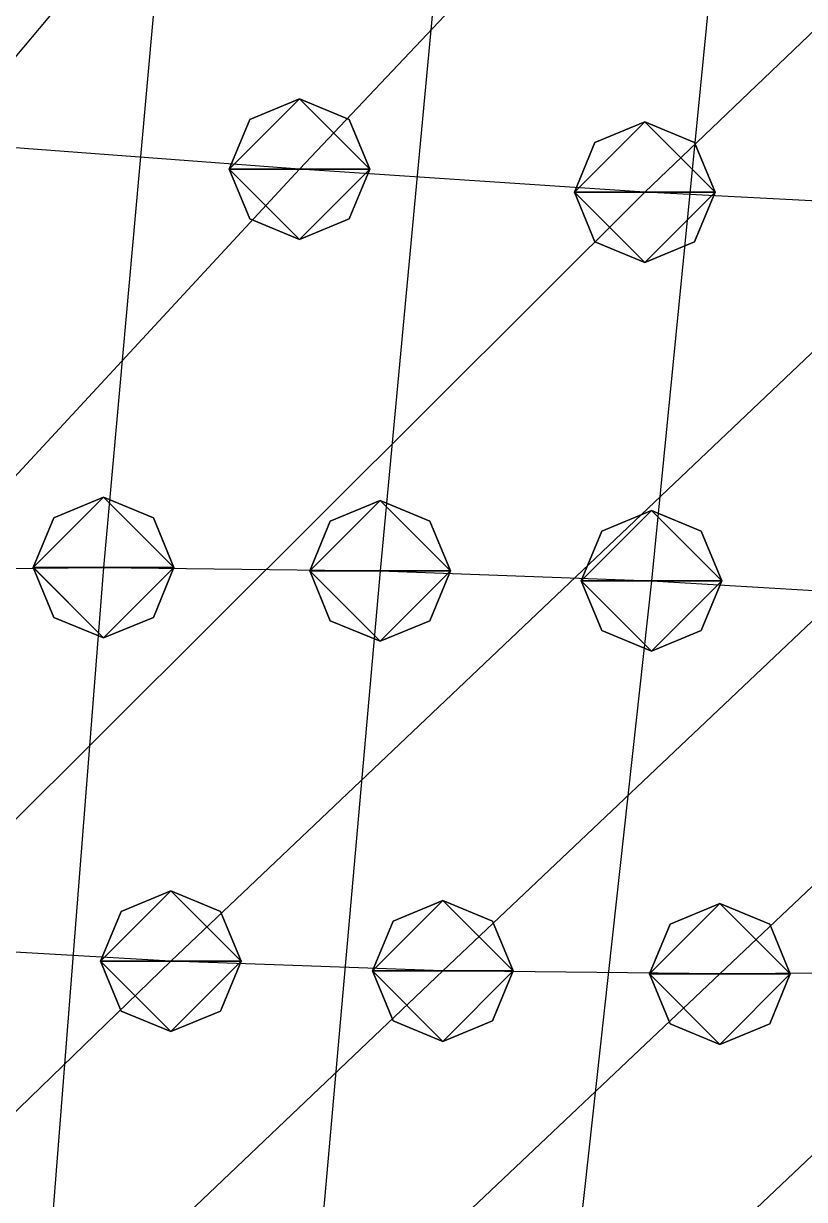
# Model space of a CAD drawing. Header units: metres. Extents: x -59 to 99, y -54 to 55.
# Drawn here: x 14.55 to 25.66, y 10.95 to 27.67 of the extents above; entities that cross this region are included whole.
import ezdxf

# ---------------------------------------------------------------- set-up
doc = ezdxf.new("R2010")
doc.units = ezdxf.units.M

msp = doc.modelspace()

# ---------------------------------------------------------------- linework, layer by layer
for p, q in [((22.383911, 36.664787, -140.34888), (13.412155, 25.974676, -146.78996)), ((28.547, 36.25183, -134.43436), (18.475288, 25.595345, -141.3581)), ((34.49828, 35.87906, -129.09798), (23.385426, 25.269653, -136.699)), ((16.696247, 31.09898, -220.12173), (15.691534, 19.933472, -219.74156)), ((20.676235, 31.115591, -220.37262), (19.621841, 19.886215, -219.08295)), ((24.592016, 31.00716, -218.83073), (23.483019, 19.74487, -217.07271)), ((18.475288, 26.595345, -141.35793), (17.76818, 26.302452, -141.35797)), ((18.475288, 26.595345, -141.35793), (17.76818, 26.302452, -141.35797)), ((18.475288, 26.595345, -141.35793), (17.76818, 26.302452, -141.35797)), ((18.475288, 26.595345, -141.35793), (17.76818, 26.302452, -141.35797)), ((19.182396, 26.302452, -141.35797), (18.475288, 26.595345, -141.35793)), ((19.182396, 26.302452, -141.35797), (18.475288, 26.595345, -141.35793)), ((19.182396, 26.302452, -141.35797), (18.475288, 26.595345, -141.35793)), ((19.182396, 26.302452, -141.35797), (18.475288, 26.595345, -141.35793)), ((17.76818, 26.302452, -141.35797), (17.475288, 25.595345, -141.3581)), ((17.76818, 26.302452, -141.35797), (17.475288, 25.595345, -141.3581)), ((17.76818, 26.302452, -141.35797), (17.475288, 25.595345, -141.3581)), ((17.76818, 26.302452, -141.35797), (17.475288, 25.595345, -141.3581)), ((19.475288, 25.595345, -141.3581), (19.182396, 26.302452, -141.35797)), ((19.475288, 25.595345, -141.3581), (19.182396, 26.302452, -141.35797)), ((19.475288, 25.595345, -141.3581), (19.182396, 26.302452, -141.35797)), ((19.475288, 25.595345, -141.3581), (19.182396, 26.302452, -141.35797)), ((23.385426, 26.269653, -136.69884), (22.678318, 25.97676, -136.69888)), ((23.385426, 26.269653, -136.69884), (22.678318, 25.97676, -136.69888)), ((23.385426, 26.269653, -136.69884), (22.678318, 25.97676, -136.69888)), ((23.385426, 26.269653, -136.69884), (22.678318, 25.97676, -136.69888)), ((24.092533, 25.97676, -136.69888), (23.385426, 26.269653, -136.69884)), ((24.092533, 25.97676, -136.69888), (23.385426, 26.269653, -136.69884)), ((24.092533, 25.97676, -136.69888), (23.385426, 26.269653, -136.69884)), ((24.092533, 25.97676, -136.69888), (23.385426, 26.269653, -136.69884)), ((18.475288, 25.595345, -141.3581), (13.412155, 25.974676, -146.78996)), ((22.678318, 25.97676, -136.69888), (22.385426, 25.269653, -136.699)), ((22.678318, 25.97676, -136.69888), (22.385426, 25.269653, -136.699)), ((22.678318, 25.97676, -136.69888), (22.385426, 25.269653, -136.699)), ((22.678318, 25.97676, -136.69888), (22.385426, 25.269653, -136.699)), ((24.385426, 25.269653, -136.699), (24.092533, 25.97676, -136.69888)), ((24.385426, 25.269653, -136.699), (24.092533, 25.97676, -136.69888)), ((24.385426, 25.269653, -136.699), (24.092533, 25.97676, -136.69888)), ((24.385426, 25.269653, -136.699), (24.092533, 25.97676, -136.69888)), ((18.475288, 25.595345, -141.3581), (8.557682, 14.8857155, -147.5126)), ((17.475288, 25.595345, -141.3581), (17.76818, 24.888237, -141.35822)), ((17.475288, 25.595345, -141.3581), (17.76818, 24.888237, -141.35822)), ((17.475288, 25.595345, -141.3581), (17.76818, 24.888237, -141.35822)), ((17.475288, 25.595345, -141.3581), (17.76818, 24.888237, -141.35822)), ((23.385426, 25.269653, -136.699), (18.475288, 25.595345, -141.3581)), ((19.182396, 24.888237, -141.35822), (19.475288, 25.595345, -141.3581)), ((19.182396, 24.888237, -141.35822), (19.475288, 25.595345, -141.3581)), ((19.182396, 24.888237, -141.35822), (19.475288, 25.595345, -141.3581)), ((19.182396, 24.888237, -141.35822), (19.475288, 25.595345, -141.3581)), ((23.385426, 25.269653, -136.699), (12.651127, 14.573345, -143.04832)), ((22.385426, 25.269653, -136.699), (22.678318, 24.562546, -136.69913)), ((22.385426, 25.269653, -136.699), (22.678318, 24.562546, -136.69913)), ((22.385426, 25.269653, -136.699), (22.678318, 24.562546, -136.69913)), ((22.385426, 25.269653, -136.699), (22.678318, 24.562546, -136.69913)), ((27.918041, 25.031487, -133.29512), (23.385426, 25.269653, -136.699)), ((24.092533, 24.562546, -136.69913), (24.385426, 25.269653, -136.699)), ((24.092533, 24.562546, -136.69913), (24.385426, 25.269653, -136.699)), ((24.092533, 24.562546, -136.69913), (24.385426, 25.269653, -136.699)), ((24.092533, 24.562546, -136.69913), (24.385426, 25.269653, -136.699)), ((27.918041, 25.031487, -133.29512), (16.645351, 14.338593, -139.69669)), ((31.840702, 24.925573, -131.78381), (20.515675, 14.200554, -137.72739)), ((35.827793, 24.945442, -132.06738), (24.455467, 14.157696, -137.11244)), ((17.76818, 24.888237, -141.35822), (18.475288, 24.595345, -141.35826)), ((17.76818, 24.888237, -141.35822), (18.475288, 24.595345, -141.35826)), ((17.76818, 24.888237, -141.35822), (18.475288, 24.595345, -141.35826)), ((17.76818, 24.888237, -141.35822), (18.475288, 24.595345, -141.35826)), ((18.475288, 24.595345, -141.35826), (19.182396, 24.888237, -141.35822)), ((18.475288, 24.595345, -141.35826), (19.182396, 24.888237, -141.35822)), ((18.475288, 24.595345, -141.35826), (19.182396, 24.888237, -141.35822)), ((18.475288, 24.595345, -141.35826), (19.182396, 24.888237, -141.35822)), ((22.678318, 24.562546, -136.69913), (23.385426, 24.269653, -136.69917)), ((22.678318, 24.562546, -136.69913), (23.385426, 24.269653, -136.69917)), ((22.678318, 24.562546, -136.69913), (23.385426, 24.269653, -136.69917)), ((22.678318, 24.562546, -136.69913), (23.385426, 24.269653, -136.69917)), ((23.385426, 24.269653, -136.69917), (24.092533, 24.562546, -136.69913)), ((23.385426, 24.269653, -136.69917), (24.092533, 24.562546, -136.69913)), ((23.385426, 24.269653, -136.69917), (24.092533, 24.562546, -136.69913)), ((23.385426, 24.269653, -136.69917), (24.092533, 24.562546, -136.69913)), ((15.691534, 20.933472, -219.7414), (14.984427, 20.64058, -219.74144)), ((15.691534, 20.933472, -219.7414), (14.984427, 20.64058, -219.74144)), ((15.691534, 20.933472, -219.7414), (14.984427, 20.64058, -219.74144)), ((15.691534, 20.933472, -219.7414), (14.984427, 20.64058, -219.74144)), ((16.398642, 20.64058, -219.74144), (15.691534, 20.933472, -219.7414)), ((16.398642, 20.64058, -219.74144), (15.691534, 20.933472, -219.7414)), ((16.398642, 20.64058, -219.74144), (15.691534, 20.933472, -219.7414)), ((16.398642, 20.64058, -219.74144), (15.691534, 20.933472, -219.7414)), ((19.621841, 20.886215, -219.08278), (18.914734, 20.593323, -219.08282)), ((19.621841, 20.886215, -219.08278), (18.914734, 20.593323, -219.08282)), ((19.621841, 20.886215, -219.08278), (18.914734, 20.593323, -219.08282)), ((19.621841, 20.886215, -219.08278), (18.914734, 20.593323, -219.08282)), ((20.328949, 20.593323, -219.08282), (19.621841, 20.886215, -219.08278)), ((20.328949, 20.593323, -219.08282), (19.621841, 20.886215, -219.08278)), ((20.328949, 20.593323, -219.08282), (19.621841, 20.886215, -219.08278)), ((20.328949, 20.593323, -219.08282), (19.621841, 20.886215, -219.08278)), ((23.483019, 20.74487, -217.07254), (22.775911, 20.451977, -217.07259)), ((23.483019, 20.74487, -217.07254), (22.775911, 20.451977, -217.07259)), ((23.483019, 20.74487, -217.07254), (22.775911, 20.451977, -217.07259)), ((23.483019, 20.74487, -217.07254), (22.775911, 20.451977, -217.07259)), ((24.190126, 20.451977, -217.07259), (23.483019, 20.74487, -217.07254)), ((24.190126, 20.451977, -217.07259), (23.483019, 20.74487, -217.07254)), ((24.190126, 20.451977, -217.07259), (23.483019, 20.74487, -217.07254)), ((24.190126, 20.451977, -217.07259), (23.483019, 20.74487, -217.07254)), ((14.984427, 20.64058, -219.74144), (14.691534, 19.933472, -219.74156)), ((14.984427, 20.64058, -219.74144), (14.691534, 19.933472, -219.74156)), ((14.984427, 20.64058, -219.74144), (14.691534, 19.933472, -219.74156)), ((14.984427, 20.64058, -219.74144), (14.691534, 19.933472, -219.74156)), ((16.691534, 19.933472, -219.74156), (16.398642, 20.64058, -219.74144)), ((16.691534, 19.933472, -219.74156), (16.398642, 20.64058, -219.74144)), ((16.691534, 19.933472, -219.74156), (16.398642, 20.64058, -219.74144)), ((16.691534, 19.933472, -219.74156), (16.398642, 20.64058, -219.74144)), ((18.914734, 20.593323, -219.08282), (18.621841, 19.886215, -219.08295)), ((18.914734, 20.593323, -219.08282), (18.621841, 19.886215, -219.08295)), ((18.914734, 20.593323, -219.08282), (18.621841, 19.886215, -219.08295)), ((18.914734, 20.593323, -219.08282), (18.621841, 19.886215, -219.08295)), ((20.621841, 19.886215, -219.08295), (20.328949, 20.593323, -219.08282)), ((20.621841, 19.886215, -219.08295), (20.328949, 20.593323, -219.08282)), ((20.621841, 19.886215, -219.08295), (20.328949, 20.593323, -219.08282)), ((20.621841, 19.886215, -219.08295), (20.328949, 20.593323, -219.08282)), ((22.775911, 20.451977, -217.07259), (22.483019, 19.74487, -217.07271)), ((22.775911, 20.451977, -217.07259), (22.483019, 19.74487, -217.07271)), ((22.775911, 20.451977, -217.07259), (22.483019, 19.74487, -217.07271)), ((22.775911, 20.451977, -217.07259), (22.483019, 19.74487, -217.07271)), ((24.483019, 19.74487, -217.07271), (24.190126, 20.451977, -217.07259)), ((24.483019, 19.74487, -217.07271), (24.190126, 20.451977, -217.07259)), ((24.483019, 19.74487, -217.07271), (24.190126, 20.451977, -217.07259)), ((24.483019, 19.74487, -217.07271), (24.190126, 20.451977, -217.07259)), ((11.635449, 19.904243, -219.31645), (15.691534, 19.933472, -219.74156)), ((14.691534, 19.933472, -219.74156), (14.984427, 19.226364, -219.74168)), ((14.691534, 19.933472, -219.74156), (14.984427, 19.226364, -219.74168)), ((14.691534, 19.933472, -219.74156), (14.984427, 19.226364, -219.74168)), ((14.691534, 19.933472, -219.74156), (14.984427, 19.226364, -219.74168)), ((15.691534, 19.933472, -219.74156), (14.815187, 8.844025, -220.44565)), ((15.691534, 19.933472, -219.74156), (19.621841, 19.886215, -219.08295)), ((16.398642, 19.226364, -219.74168), (16.691534, 19.933472, -219.74156)), ((16.398642, 19.226364, -219.74168), (16.691534, 19.933472, -219.74156)), ((16.398642, 19.226364, -219.74168), (16.691534, 19.933472, -219.74156)), ((16.398642, 19.226364, -219.74168), (16.691534, 19.933472, -219.74156)), ((18.621841, 19.886215, -219.08295), (18.914734, 19.179108, -219.08307)), ((18.621841, 19.886215, -219.08295), (18.914734, 19.179108, -219.08307)), ((18.621841, 19.886215, -219.08295), (18.914734, 19.179108, -219.08307)), ((18.621841, 19.886215, -219.08295), (18.914734, 19.179108, -219.08307)), ((19.621841, 19.886215, -219.08295), (18.639057, 8.751797, -219.14565)), ((19.621841, 19.886215, -219.08295), (23.483019, 19.74487, -217.07271)), ((20.328949, 19.179108, -219.08307), (20.621841, 19.886215, -219.08295)), ((20.328949, 19.179108, -219.08307), (20.621841, 19.886215, -219.08295)), ((20.328949, 19.179108, -219.08307), (20.621841, 19.886215, -219.08295)), ((20.328949, 19.179108, -219.08307), (20.621841, 19.886215, -219.08295)), ((23.483019, 19.74487, -217.07271), (22.253159, 8.579895, -216.6999)), ((22.483019, 19.74487, -217.07271), (22.775911, 19.037762, -217.07283)), ((22.483019, 19.74487, -217.07271), (22.775911, 19.037762, -217.07283)), ((22.483019, 19.74487, -217.07271), (22.775911, 19.037762, -217.07283)), ((22.483019, 19.74487, -217.07271), (22.775911, 19.037762, -217.07283)), ((23.483019, 19.74487, -217.07271), (27.46747, 19.507492, -213.67805)), ((24.190126, 19.037762, -217.07283), (24.483019, 19.74487, -217.07271)), ((24.190126, 19.037762, -217.07283), (24.483019, 19.74487, -217.07271)), ((24.190126, 19.037762, -217.07283), (24.483019, 19.74487, -217.07271)), ((24.190126, 19.037762, -217.07283), (24.483019, 19.74487, -217.07271)), ((14.984427, 19.226364, -219.74168), (15.691534, 18.933472, -219.74173)), ((14.984427, 19.226364, -219.74168), (15.691534, 18.933472, -219.74173)), ((14.984427, 19.226364, -219.74168), (15.691534, 18.933472, -219.74173)), ((14.984427, 19.226364, -219.74168), (15.691534, 18.933472, -219.74173)), ((15.691534, 18.933472, -219.74173), (16.398642, 19.226364, -219.74168)), ((15.691534, 18.933472, -219.74173), (16.398642, 19.226364, -219.74168)), ((15.691534, 18.933472, -219.74173), (16.398642, 19.226364, -219.74168)), ((15.691534, 18.933472, -219.74173), (16.398642, 19.226364, -219.74168)), ((18.914734, 19.179108, -219.08307), (19.621841, 18.886215, -219.08311)), ((18.914734, 19.179108, -219.08307), (19.621841, 18.886215, -219.08311)), ((18.914734, 19.179108, -219.08307), (19.621841, 18.886215, -219.08311)), ((18.914734, 19.179108, -219.08307), (19.621841, 18.886215, -219.08311)), ((19.621841, 18.886215, -219.08311), (20.328949, 19.179108, -219.08307)), ((19.621841, 18.886215, -219.08311), (20.328949, 19.179108, -219.08307)), ((19.621841, 18.886215, -219.08311), (20.328949, 19.179108, -219.08307)), ((19.621841, 18.886215, -219.08311), (20.328949, 19.179108, -219.08307)), ((22.775911, 19.037762, -217.07283), (23.483019, 18.74487, -217.07288)), ((22.775911, 19.037762, -217.07283), (23.483019, 18.74487, -217.07288)), ((22.775911, 19.037762, -217.07283), (23.483019, 18.74487, -217.07288)), ((22.775911, 19.037762, -217.07283), (23.483019, 18.74487, -217.07288)), ((23.483019, 18.74487, -217.07288), (24.190126, 19.037762, -217.07283)), ((23.483019, 18.74487, -217.07288), (24.190126, 19.037762, -217.07283)), ((23.483019, 18.74487, -217.07288), (24.190126, 19.037762, -217.07283)), ((23.483019, 18.74487, -217.07288), (24.190126, 19.037762, -217.07283)), ((16.645351, 15.338593, -139.69652), (15.938245, 15.045699, -139.69656)), ((16.645351, 15.338593, -139.69652), (15.938245, 15.045699, -139.69656)), ((16.645351, 15.338593, -139.69652), (15.938245, 15.045699, -139.69656)), ((16.645351, 15.338593, -139.69652), (15.938245, 15.045699, -139.69656)), ((17.352459, 15.045699, -139.69656), (16.645351, 15.338593, -139.69652)), ((17.352459, 15.045699, -139.69656), (16.645351, 15.338593, -139.69652)), ((17.352459, 15.045699, -139.69656), (16.645351, 15.338593, -139.69652)), ((17.352459, 15.045699, -139.69656), (16.645351, 15.338593, -139.69652)), ((15.938245, 15.045699, -139.69656), (15.645351, 14.338593, -139.69669)), ((15.938245, 15.045699, -139.69656), (15.645351, 14.338593, -139.69669)), ((15.938245, 15.045699, -139.69656), (15.645351, 14.338593, -139.69669)), ((15.938245, 15.045699, -139.69656), (15.645351, 14.338593, -139.69669)), ((17.645351, 14.338593, -139.69669), (17.352459, 15.045699, -139.69656)), ((17.645351, 14.338593, -139.69669), (17.352459, 15.045699, -139.69656)), ((17.645351, 14.338593, -139.69669), (17.352459, 15.045699, -139.69656)), ((17.645351, 14.338593, -139.69669), (17.352459, 15.045699, -139.69656)), ((20.515675, 15.200554, -137.72722), (19.808567, 14.9076605, -137.72726)), ((20.515675, 15.200554, -137.72722), (19.808567, 14.9076605, -137.72726)), ((20.515675, 15.200554, -137.72722), (19.808567, 14.9076605, -137.72726)), ((20.515675, 15.200554, -137.72722), (19.808567, 14.9076605, -137.72726)), ((21.222782, 14.9076605, -137.72726), (20.515675, 15.200554, -137.72722)), ((21.222782, 14.9076605, -137.72726), (20.515675, 15.200554, -137.72722)), ((21.222782, 14.9076605, -137.72726), (20.515675, 15.200554, -137.72722)), ((21.222782, 14.9076605, -137.72726), (20.515675, 15.200554, -137.72722)), ((24.455467, 15.157696, -137.11227), (23.74836, 14.864802, -137.11232)), ((24.455467, 15.157696, -137.11227), (23.74836, 14.864802, -137.11232)), ((24.455467, 15.157696, -137.11227), (23.74836, 14.864802, -137.11232)), ((24.455467, 15.157696, -137.11227), (23.74836, 14.864802, -137.11232)), ((25.162575, 14.864802, -137.11232), (24.455467, 15.157696, -137.11227)), ((25.162575, 14.864802, -137.11232), (24.455467, 15.157696, -137.11227)), ((25.162575, 14.864802, -137.11232), (24.455467, 15.157696, -137.11227)), ((25.162575, 14.864802, -137.11232), (24.455467, 15.157696, -137.11227)), ((19.808567, 14.9076605, -137.72726), (19.515675, 14.200554, -137.72739)), ((19.808567, 14.9076605, -137.72726), (19.515675, 14.200554, -137.72739)), ((19.808567, 14.9076605, -137.72726), (19.515675, 14.200554, -137.72739)), ((19.808567, 14.9076605, -137.72726), (19.515675, 14.200554, -137.72739)), ((21.515675, 14.200554, -137.72739), (21.222782, 14.9076605, -137.72726)), ((21.515675, 14.200554, -137.72739), (21.222782, 14.9076605, -137.72726)), ((21.515675, 14.200554, -137.72739), (21.222782, 14.9076605, -137.72726)), ((21.515675, 14.200554, -137.72739), (21.222782, 14.9076605, -137.72726)), ((23.74836, 14.864802, -137.11232), (23.455467, 14.157696, -137.11244)), ((23.74836, 14.864802, -137.11232), (23.455467, 14.157696, -137.11244)), ((23.74836, 14.864802, -137.11232), (23.455467, 14.157696, -137.11244)), ((23.74836, 14.864802, -137.11232), (23.455467, 14.157696, -137.11244)), ((25.455467, 14.157696, -137.11244), (25.162575, 14.864802, -137.11232)), ((25.455467, 14.157696, -137.11244), (25.162575, 14.864802, -137.11232)), ((25.455467, 14.157696, -137.11244), (25.162575, 14.864802, -137.11232)), ((25.455467, 14.157696, -137.11244), (25.162575, 14.864802, -137.11232)), ((16.645351, 14.338593, -139.69669), (12.651127, 14.573345, -143.04832)), ((16.645351, 14.338593, -139.69669), (5.494644, 3.551445, -144.71585)), ((15.645351, 14.338593, -139.69669), (15.938245, 13.631486, -139.69681)), ((15.645351, 14.338593, -139.69669), (15.938245, 13.631486, -139.69681)), ((15.645351, 14.338593, -139.69669), (15.938245, 13.631486, -139.69681)), ((15.645351, 14.338593, -139.69669), (15.938245, 13.631486, -139.69681)), ((20.515675, 14.200554, -137.72739), (16.645351, 14.338593, -139.69669)), ((17.352459, 13.631486, -139.69681), (17.645351, 14.338593, -139.69669)), ((17.352459, 13.631486, -139.69681), (17.645351, 14.338593, -139.69669)), ((17.352459, 13.631486, -139.69681), (17.645351, 14.338593, -139.69669)), ((17.352459, 13.631486, -139.69681), (17.645351, 14.338593, -139.69669)), ((20.515675, 14.200554, -137.72739), (9.11935, 3.3832436, -142.3163)), ((24.455467, 14.157696, -137.11244), (12.954258, 3.2959137, -141.06546)), ((28.522419, 14.191643, -137.58893), (17.003136, 3.2785492, -140.80731)), ((19.515675, 14.200554, -137.72739), (19.808567, 13.493447, -137.72751)), ((19.515675, 14.200554, -137.72739), (19.808567, 13.493447, -137.72751)), ((19.515675, 14.200554, -137.72739), (19.808567, 13.493447, -137.72751)), ((19.515675, 14.200554, -137.72739), (19.808567, 13.493447, -137.72751)), ((24.455467, 14.157696, -137.11244), (20.515675, 14.200554, -137.72739)), ((21.222782, 13.493447, -137.72751), (21.515675, 14.200554, -137.72739)), ((21.222782, 13.493447, -137.72751), (21.515675, 14.200554, -137.72739)), ((21.222782, 13.493447, -137.72751), (21.515675, 14.200554, -137.72739)), ((21.222782, 13.493447, -137.72751), (21.515675, 14.200554, -137.72739)), ((23.455467, 14.157696, -137.11244), (23.74836, 13.450589, -137.11256)), ((23.455467, 14.157696, -137.11244), (23.74836, 13.450589, -137.11256)), ((23.455467, 14.157696, -137.11244), (23.74836, 13.450589, -137.11256)), ((23.455467, 14.157696, -137.11244), (23.74836, 13.450589, -137.11256)), ((28.522419, 14.191643, -137.58893), (24.455467, 14.157696, -137.11244)), ((25.162575, 13.450589, -137.11256), (25.455467, 14.157696, -137.11244)), ((25.162575, 13.450589, -137.11256), (25.455467, 14.157696, -137.11244)), ((25.162575, 13.450589, -137.11256), (25.455467, 14.157696, -137.11244)), ((25.162575, 13.450589, -137.11256), (25.455467, 14.157696, -137.11244)), ((15.938245, 13.631486, -139.69681), (16.645351, 13.338593, -139.69685)), ((15.938245, 13.631486, -139.69681), (16.645351, 13.338593, -139.69685)), ((15.938245, 13.631486, -139.69681), (16.645351, 13.338593, -139.69685)), ((15.938245, 13.631486, -139.69681), (16.645351, 13.338593, -139.69685)), ((16.645351, 13.338593, -139.69685), (17.352459, 13.631486, -139.69681)), ((16.645351, 13.338593, -139.69685), (17.352459, 13.631486, -139.69681)), ((16.645351, 13.338593, -139.69685), (17.352459, 13.631486, -139.69681)), ((16.645351, 13.338593, -139.69685), (17.352459, 13.631486, -139.69681)), ((19.808567, 13.493447, -137.72751), (20.515675, 13.200554, -137.72755)), ((19.808567, 13.493447, -137.72751), (20.515675, 13.200554, -137.72755)), ((19.808567, 13.493447, -137.72751), (20.515675, 13.200554, -137.72755)), ((19.808567, 13.493447, -137.72751), (20.515675, 13.200554, -137.72755)), ((20.515675, 13.200554, -137.72755), (21.222782, 13.493447, -137.72751)), ((20.515675, 13.200554, -137.72755), (21.222782, 13.493447, -137.72751)), ((20.515675, 13.200554, -137.72755), (21.222782, 13.493447, -137.72751)), ((20.515675, 13.200554, -137.72755), (21.222782, 13.493447, -137.72751)), ((23.74836, 13.450589, -137.11256), (24.455467, 13.157696, -137.11261)), ((23.74836, 13.450589, -137.11256), (24.455467, 13.157696, -137.11261)), ((23.74836, 13.450589, -137.11256), (24.455467, 13.157696, -137.11261)), ((23.74836, 13.450589, -137.11256), (24.455467, 13.157696, -137.11261)), ((24.455467, 13.157696, -137.11261), (25.162575, 13.450589, -137.11256)), ((24.455467, 13.157696, -137.11261), (25.162575, 13.450589, -137.11256)), ((24.455467, 13.157696, -137.11261), (25.162575, 13.450589, -137.11256)), ((24.455467, 13.157696, -137.11261), (25.162575, 13.450589, -137.11256))]:
    msp.add_line(p, q)
for points in [[(17.475288, 25.595345, -141.3581), (17.76818, 26.302452, -141.35797), (18.475288, 26.595345, -141.35793), (18.475388, 26.595444, -141.35782)], [(17.475288, 25.595345, -141.3581), (17.76818, 26.302452, -141.35797), (18.475288, 26.595345, -141.35793), (18.475388, 26.595444, -141.35782)], [(17.475288, 25.595345, -141.3581), (17.76818, 26.302452, -141.35797), (18.475288, 26.595345, -141.35793), (18.475388, 26.595444, -141.35782)], [(17.475288, 25.595345, -141.3581), (17.76818, 26.302452, -141.35797), (18.475288, 26.595345, -141.35793), (18.475388, 26.595444, -141.35782)], [(17.475288, 25.595345, -141.3581), (18.475288, 26.595345, -141.35793), (19.475288, 25.595345, -141.3581), (19.475388, 25.595444, -141.35799)], [(17.475288, 25.595345, -141.3581), (18.475288, 26.595345, -141.35793), (19.475288, 25.595345, -141.3581), (19.475388, 25.595444, -141.35799)], [(17.475288, 25.595345, -141.3581), (18.475288, 26.595345, -141.35793), (19.475288, 25.595345, -141.3581), (19.475388, 25.595444, -141.35799)], [(17.475288, 25.595345, -141.3581), (18.475288, 26.595345, -141.35793), (19.475288, 25.595345, -141.3581), (19.475388, 25.595444, -141.35799)], [(18.475288, 26.595345, -141.35793), (19.182396, 26.302452, -141.35797), (19.475288, 25.595345, -141.3581), (19.475388, 25.595444, -141.35799)], [(18.475288, 26.595345, -141.35793), (19.182396, 26.302452, -141.35797), (19.475288, 25.595345, -141.3581), (19.475388, 25.595444, -141.35799)], [(18.475288, 26.595345, -141.35793), (19.182396, 26.302452, -141.35797), (19.475288, 25.595345, -141.3581), (19.475388, 25.595444, -141.35799)], [(18.475288, 26.595345, -141.35793), (19.182396, 26.302452, -141.35797), (19.475288, 25.595345, -141.3581), (19.475388, 25.595444, -141.35799)], [(22.385426, 25.269653, -136.699), (22.678318, 25.97676, -136.69888), (23.385426, 26.269653, -136.69884), (23.385525, 26.269753, -136.69873)], [(22.385426, 25.269653, -136.699), (22.678318, 25.97676, -136.69888), (23.385426, 26.269653, -136.69884), (23.385525, 26.269753, -136.69873)], [(22.385426, 25.269653, -136.699), (22.678318, 25.97676, -136.69888), (23.385426, 26.269653, -136.69884), (23.385525, 26.269753, -136.69873)], [(22.385426, 25.269653, -136.699), (22.678318, 25.97676, -136.69888), (23.385426, 26.269653, -136.69884), (23.385525, 26.269753, -136.69873)], [(22.385426, 25.269653, -136.699), (23.385426, 26.269653, -136.69884), (24.385426, 25.269653, -136.699), (24.385525, 25.269753, -136.6989)], [(22.385426, 25.269653, -136.699), (23.385426, 26.269653, -136.69884), (24.385426, 25.269653, -136.699), (24.385525, 25.269753, -136.6989)], [(22.385426, 25.269653, -136.699), (23.385426, 26.269653, -136.69884), (24.385426, 25.269653, -136.699), (24.385525, 25.269753, -136.6989)], [(22.385426, 25.269653, -136.699), (23.385426, 26.269653, -136.69884), (24.385426, 25.269653, -136.699), (24.385525, 25.269753, -136.6989)], [(23.385426, 26.269653, -136.69884), (24.092533, 25.97676, -136.69888), (24.385426, 25.269653, -136.699), (24.385525, 25.269753, -136.6989)], [(23.385426, 26.269653, -136.69884), (24.092533, 25.97676, -136.69888), (24.385426, 25.269653, -136.699), (24.385525, 25.269753, -136.6989)], [(23.385426, 26.269653, -136.69884), (24.092533, 25.97676, -136.69888), (24.385426, 25.269653, -136.699), (24.385525, 25.269753, -136.6989)], [(23.385426, 26.269653, -136.69884), (24.092533, 25.97676, -136.69888), (24.385426, 25.269653, -136.699), (24.385525, 25.269753, -136.6989)], [(18.475288, 24.595345, -141.35826), (17.76818, 24.888237, -141.35822), (17.475288, 25.595345, -141.3581), (17.475388, 25.595444, -141.35799)], [(19.475288, 25.595345, -141.3581), (18.475288, 24.595345, -141.35826), (17.475288, 25.595345, -141.3581), (17.475388, 25.595444, -141.35799)], [(18.475288, 24.595345, -141.35826), (17.76818, 24.888237, -141.35822), (17.475288, 25.595345, -141.3581), (17.475388, 25.595444, -141.35799)], [(19.475288, 25.595345, -141.3581), (18.475288, 24.595345, -141.35826), (17.475288, 25.595345, -141.3581), (17.475388, 25.595444, -141.35799)], [(18.475288, 24.595345, -141.35826), (17.76818, 24.888237, -141.35822), (17.475288, 25.595345, -141.3581), (17.475388, 25.595444, -141.35799)], [(19.475288, 25.595345, -141.3581), (18.475288, 24.595345, -141.35826), (17.475288, 25.595345, -141.3581), (17.475388, 25.595444, -141.35799)], [(18.475288, 24.595345, -141.35826), (17.76818, 24.888237, -141.35822), (17.475288, 25.595345, -141.3581), (17.475388, 25.595444, -141.35799)], [(19.475288, 25.595345, -141.3581), (18.475288, 24.595345, -141.35826), (17.475288, 25.595345, -141.3581), (17.475388, 25.595444, -141.35799)], [(19.475288, 25.595345, -141.3581), (19.182396, 24.888237, -141.35822), (18.475288, 24.595345, -141.35826), (18.475388, 24.595444, -141.35815)], [(19.475288, 25.595345, -141.3581), (19.182396, 24.888237, -141.35822), (18.475288, 24.595345, -141.35826), (18.475388, 24.595444, -141.35815)], [(19.475288, 25.595345, -141.3581), (19.182396, 24.888237, -141.35822), (18.475288, 24.595345, -141.35826), (18.475388, 24.595444, -141.35815)], [(19.475288, 25.595345, -141.3581), (19.182396, 24.888237, -141.35822), (18.475288, 24.595345, -141.35826), (18.475388, 24.595444, -141.35815)], [(23.385426, 24.269653, -136.69917), (22.678318, 24.562546, -136.69913), (22.385426, 25.269653, -136.699), (22.385525, 25.269753, -136.6989)], [(24.385426, 25.269653, -136.699), (23.385426, 24.269653, -136.69917), (22.385426, 25.269653, -136.699), (22.385525, 25.269753, -136.6989)], [(23.385426, 24.269653, -136.69917), (22.678318, 24.562546, -136.69913), (22.385426, 25.269653, -136.699), (22.385525, 25.269753, -136.6989)], [(24.385426, 25.269653, -136.699), (23.385426, 24.269653, -136.69917), (22.385426, 25.269653, -136.699), (22.385525, 25.269753, -136.6989)], [(23.385426, 24.269653, -136.69917), (22.678318, 24.562546, -136.69913), (22.385426, 25.269653, -136.699), (22.385525, 25.269753, -136.6989)], [(24.385426, 25.269653, -136.699), (23.385426, 24.269653, -136.69917), (22.385426, 25.269653, -136.699), (22.385525, 25.269753, -136.6989)], [(23.385426, 24.269653, -136.69917), (22.678318, 24.562546, -136.69913), (22.385426, 25.269653, -136.699), (22.385525, 25.269753, -136.6989)], [(24.385426, 25.269653, -136.699), (23.385426, 24.269653, -136.69917), (22.385426, 25.269653, -136.699), (22.385525, 25.269753, -136.6989)], [(24.385426, 25.269653, -136.699), (24.092533, 24.562546, -136.69913), (23.385426, 24.269653, -136.69917), (23.385525, 24.269753, -136.69907)], [(24.385426, 25.269653, -136.699), (24.092533, 24.562546, -136.69913), (23.385426, 24.269653, -136.69917), (23.385525, 24.269753, -136.69907)], [(24.385426, 25.269653, -136.699), (24.092533, 24.562546, -136.69913), (23.385426, 24.269653, -136.69917), (23.385525, 24.269753, -136.69907)], [(24.385426, 25.269653, -136.699), (24.092533, 24.562546, -136.69913), (23.385426, 24.269653, -136.69917), (23.385525, 24.269753, -136.69907)], [(14.691534, 19.933472, -219.74156), (14.984427, 20.64058, -219.74144), (15.691534, 20.933472, -219.7414), (15.691634, 20.93357, -219.74129)], [(14.691534, 19.933472, -219.74156), (14.984427, 20.64058, -219.74144), (15.691534, 20.933472, -219.7414), (15.691634, 20.93357, -219.74129)], [(14.691534, 19.933472, -219.74156), (14.984427, 20.64058, -219.74144), (15.691534, 20.933472, -219.7414), (15.691634, 20.93357, -219.74129)], [(14.691534, 19.933472, -219.74156), (14.984427, 20.64058, -219.74144), (15.691534, 20.933472, -219.7414), (15.691634, 20.93357, -219.74129)], [(14.691534, 19.933472, -219.74156), (15.691534, 20.933472, -219.7414), (16.691534, 19.933472, -219.74156), (16.691633, 19.93357, -219.74146)], [(14.691534, 19.933472, -219.74156), (15.691534, 20.933472, -219.7414), (16.691534, 19.933472, -219.74156), (16.691633, 19.93357, -219.74146)], [(14.691534, 19.933472, -219.74156), (15.691534, 20.933472, -219.7414), (16.691534, 19.933472, -219.74156), (16.691633, 19.93357, -219.74146)], [(14.691534, 19.933472, -219.74156), (15.691534, 20.933472, -219.7414), (16.691534, 19.933472, -219.74156), (16.691633, 19.93357, -219.74146)], [(15.691534, 20.933472, -219.7414), (16.398642, 20.64058, -219.74144), (16.691534, 19.933472, -219.74156), (16.691633, 19.93357, -219.74146)], [(15.691534, 20.933472, -219.7414), (16.398642, 20.64058, -219.74144), (16.691534, 19.933472, -219.74156), (16.691633, 19.93357, -219.74146)], [(15.691534, 20.933472, -219.7414), (16.398642, 20.64058, -219.74144), (16.691534, 19.933472, -219.74156), (16.691633, 19.93357, -219.74146)], [(15.691534, 20.933472, -219.7414), (16.398642, 20.64058, -219.74144), (16.691534, 19.933472, -219.74156), (16.691633, 19.93357, -219.74146)], [(18.621841, 19.886215, -219.08295), (18.914734, 20.593323, -219.08282), (19.621841, 20.886215, -219.08278), (19.62194, 20.886314, -219.08267)], [(18.621841, 19.886215, -219.08295), (18.914734, 20.593323, -219.08282), (19.621841, 20.886215, -219.08278), (19.62194, 20.886314, -219.08267)], [(18.621841, 19.886215, -219.08295), (18.914734, 20.593323, -219.08282), (19.621841, 20.886215, -219.08278), (19.62194, 20.886314, -219.08267)], [(18.621841, 19.886215, -219.08295), (18.914734, 20.593323, -219.08282), (19.621841, 20.886215, -219.08278), (19.62194, 20.886314, -219.08267)], [(18.621841, 19.886215, -219.08295), (19.621841, 20.886215, -219.08278), (20.621841, 19.886215, -219.08295), (20.62194, 19.886314, -219.08284)], [(18.621841, 19.886215, -219.08295), (19.621841, 20.886215, -219.08278), (20.621841, 19.886215, -219.08295), (20.62194, 19.886314, -219.08284)], [(18.621841, 19.886215, -219.08295), (19.621841, 20.886215, -219.08278), (20.621841, 19.886215, -219.08295), (20.62194, 19.886314, -219.08284)], [(18.621841, 19.886215, -219.08295), (19.621841, 20.886215, -219.08278), (20.621841, 19.886215, -219.08295), (20.62194, 19.886314, -219.08284)], [(19.621841, 20.886215, -219.08278), (20.328949, 20.593323, -219.08282), (20.621841, 19.886215, -219.08295), (20.62194, 19.886314, -219.08284)], [(19.621841, 20.886215, -219.08278), (20.328949, 20.593323, -219.08282), (20.621841, 19.886215, -219.08295), (20.62194, 19.886314, -219.08284)], [(19.621841, 20.886215, -219.08278), (20.328949, 20.593323, -219.08282), (20.621841, 19.886215, -219.08295), (20.62194, 19.886314, -219.08284)], [(19.621841, 20.886215, -219.08278), (20.328949, 20.593323, -219.08282), (20.621841, 19.886215, -219.08295), (20.62194, 19.886314, -219.08284)], [(22.483019, 19.74487, -217.07271), (22.775911, 20.451977, -217.07259), (23.483019, 20.74487, -217.07254), (23.483118, 20.744968, -217.07243)], [(22.483019, 19.74487, -217.07271), (22.775911, 20.451977, -217.07259), (23.483019, 20.74487, -217.07254), (23.483118, 20.744968, -217.07243)], [(22.483019, 19.74487, -217.07271), (22.775911, 20.451977, -217.07259), (23.483019, 20.74487, -217.07254), (23.483118, 20.744968, -217.07243)], [(22.483019, 19.74487, -217.07271), (22.775911, 20.451977, -217.07259), (23.483019, 20.74487, -217.07254), (23.483118, 20.744968, -217.07243)], [(22.483019, 19.74487, -217.07271), (23.483019, 20.74487, -217.07254), (24.483019, 19.74487, -217.07271), (24.483118, 19.744968, -217.0726)], [(22.483019, 19.74487, -217.07271), (23.483019, 20.74487, -217.07254), (24.483019, 19.74487, -217.07271), (24.483118, 19.744968, -217.0726)], [(22.483019, 19.74487, -217.07271), (23.483019, 20.74487, -217.07254), (24.483019, 19.74487, -217.07271), (24.483118, 19.744968, -217.0726)], [(22.483019, 19.74487, -217.07271), (23.483019, 20.74487, -217.07254), (24.483019, 19.74487, -217.07271), (24.483118, 19.744968, -217.0726)], [(23.483019, 20.74487, -217.07254), (24.190126, 20.451977, -217.07259), (24.483019, 19.74487, -217.07271), (24.483118, 19.744968, -217.0726)], [(23.483019, 20.74487, -217.07254), (24.190126, 20.451977, -217.07259), (24.483019, 19.74487, -217.07271), (24.483118, 19.744968, -217.0726)], [(23.483019, 20.74487, -217.07254), (24.190126, 20.451977, -217.07259), (24.483019, 19.74487, -217.07271), (24.483118, 19.744968, -217.0726)], [(23.483019, 20.74487, -217.07254), (24.190126, 20.451977, -217.07259), (24.483019, 19.74487, -217.07271), (24.483118, 19.744968, -217.0726)], [(15.691534, 18.933472, -219.74173), (14.984427, 19.226364, -219.74168), (14.691534, 19.933472, -219.74156), (14.691634, 19.93357, -219.74146)], [(16.691534, 19.933472, -219.74156), (15.691534, 18.933472, -219.74173), (14.691534, 19.933472, -219.74156), (14.691634, 19.93357, -219.74146)], [(15.691534, 18.933472, -219.74173), (14.984427, 19.226364, -219.74168), (14.691534, 19.933472, -219.74156), (14.691634, 19.93357, -219.74146)], [(16.691534, 19.933472, -219.74156), (15.691534, 18.933472, -219.74173), (14.691534, 19.933472, -219.74156), (14.691634, 19.93357, -219.74146)], [(15.691534, 18.933472, -219.74173), (14.984427, 19.226364, -219.74168), (14.691534, 19.933472, -219.74156), (14.691634, 19.93357, -219.74146)], [(16.691534, 19.933472, -219.74156), (15.691534, 18.933472, -219.74173), (14.691534, 19.933472, -219.74156), (14.691634, 19.93357, -219.74146)], [(15.691534, 18.933472, -219.74173), (14.984427, 19.226364, -219.74168), (14.691534, 19.933472, -219.74156), (14.691634, 19.93357, -219.74146)], [(16.691534, 19.933472, -219.74156), (15.691534, 18.933472, -219.74173), (14.691534, 19.933472, -219.74156), (14.691634, 19.93357, -219.74146)], [(16.691534, 19.933472, -219.74156), (16.398642, 19.226364, -219.74168), (15.691534, 18.933472, -219.74173), (15.691634, 18.93357, -219.74162)], [(16.691534, 19.933472, -219.74156), (16.398642, 19.226364, -219.74168), (15.691534, 18.933472, -219.74173), (15.691634, 18.93357, -219.74162)], [(16.691534, 19.933472, -219.74156), (16.398642, 19.226364, -219.74168), (15.691534, 18.933472, -219.74173), (15.691634, 18.93357, -219.74162)], [(16.691534, 19.933472, -219.74156), (16.398642, 19.226364, -219.74168), (15.691534, 18.933472, -219.74173), (15.691634, 18.93357, -219.74162)], [(19.621841, 18.886215, -219.08311), (18.914734, 19.179108, -219.08307), (18.621841, 19.886215, -219.08295), (18.62194, 19.886314, -219.08284)], [(20.621841, 19.886215, -219.08295), (19.621841, 18.886215, -219.08311), (18.621841, 19.886215, -219.08295), (18.62194, 19.886314, -219.08284)], [(19.621841, 18.886215, -219.08311), (18.914734, 19.179108, -219.08307), (18.621841, 19.886215, -219.08295), (18.62194, 19.886314, -219.08284)], [(20.621841, 19.886215, -219.08295), (19.621841, 18.886215, -219.08311), (18.621841, 19.886215, -219.08295), (18.62194, 19.886314, -219.08284)], [(19.621841, 18.886215, -219.08311), (18.914734, 19.179108, -219.08307), (18.621841, 19.886215, -219.08295), (18.62194, 19.886314, -219.08284)], [(20.621841, 19.886215, -219.08295), (19.621841, 18.886215, -219.08311), (18.621841, 19.886215, -219.08295), (18.62194, 19.886314, -219.08284)], [(19.621841, 18.886215, -219.08311), (18.914734, 19.179108, -219.08307), (18.621841, 19.886215, -219.08295), (18.62194, 19.886314, -219.08284)], [(20.621841, 19.886215, -219.08295), (19.621841, 18.886215, -219.08311), (18.621841, 19.886215, -219.08295), (18.62194, 19.886314, -219.08284)], [(20.621841, 19.886215, -219.08295), (20.328949, 19.179108, -219.08307), (19.621841, 18.886215, -219.08311), (19.62194, 18.886314, -219.08301)], [(20.621841, 19.886215, -219.08295), (20.328949, 19.179108, -219.08307), (19.621841, 18.886215, -219.08311), (19.62194, 18.886314, -219.08301)], [(20.621841, 19.886215, -219.08295), (20.328949, 19.179108, -219.08307), (19.621841, 18.886215, -219.08311), (19.62194, 18.886314, -219.08301)], [(20.621841, 19.886215, -219.08295), (20.328949, 19.179108, -219.08307), (19.621841, 18.886215, -219.08311), (19.62194, 18.886314, -219.08301)], [(23.483019, 18.74487, -217.07288), (22.775911, 19.037762, -217.07283), (22.483019, 19.74487, -217.07271), (22.483118, 19.744968, -217.0726)], [(24.483019, 19.74487, -217.07271), (23.483019, 18.74487, -217.07288), (22.483019, 19.74487, -217.07271), (22.483118, 19.744968, -217.0726)], [(23.483019, 18.74487, -217.07288), (22.775911, 19.037762, -217.07283), (22.483019, 19.74487, -217.07271), (22.483118, 19.744968, -217.0726)], [(24.483019, 19.74487, -217.07271), (23.483019, 18.74487, -217.07288), (22.483019, 19.74487, -217.07271), (22.483118, 19.744968, -217.0726)], [(23.483019, 18.74487, -217.07288), (22.775911, 19.037762, -217.07283), (22.483019, 19.74487, -217.07271), (22.483118, 19.744968, -217.0726)], [(24.483019, 19.74487, -217.07271), (23.483019, 18.74487, -217.07288), (22.483019, 19.74487, -217.07271), (22.483118, 19.744968, -217.0726)], [(23.483019, 18.74487, -217.07288), (22.775911, 19.037762, -217.07283), (22.483019, 19.74487, -217.07271), (22.483118, 19.744968, -217.0726)], [(24.483019, 19.74487, -217.07271), (23.483019, 18.74487, -217.07288), (22.483019, 19.74487, -217.07271), (22.483118, 19.744968, -217.0726)], [(24.483019, 19.74487, -217.07271), (24.190126, 19.037762, -217.07283), (23.483019, 18.74487, -217.07288), (23.483118, 18.744968, -217.07277)], [(24.483019, 19.74487, -217.07271), (24.190126, 19.037762, -217.07283), (23.483019, 18.74487, -217.07288), (23.483118, 18.744968, -217.07277)], [(24.483019, 19.74487, -217.07271), (24.190126, 19.037762, -217.07283), (23.483019, 18.74487, -217.07288), (23.483118, 18.744968, -217.07277)], [(24.483019, 19.74487, -217.07271), (24.190126, 19.037762, -217.07283), (23.483019, 18.74487, -217.07288), (23.483118, 18.744968, -217.07277)], [(15.645351, 14.338593, -139.69669), (15.938245, 15.045699, -139.69656), (16.645351, 15.338593, -139.69652), (16.64545, 15.338693, -139.69641)], [(15.645351, 14.338593, -139.69669), (15.938245, 15.045699, -139.69656), (16.645351, 15.338593, -139.69652), (16.64545, 15.338693, -139.69641)], [(15.645351, 14.338593, -139.69669), (15.938245, 15.045699, -139.69656), (16.645351, 15.338593, -139.69652), (16.64545, 15.338693, -139.69641)], [(15.645351, 14.338593, -139.69669), (15.938245, 15.045699, -139.69656), (16.645351, 15.338593, -139.69652), (16.64545, 15.338693, -139.69641)], [(15.645351, 14.338593, -139.69669), (16.645351, 15.338593, -139.69652), (17.645351, 14.338593, -139.69669), (17.64545, 14.338693, -139.69658)], [(15.645351, 14.338593, -139.69669), (16.645351, 15.338593, -139.69652), (17.645351, 14.338593, -139.69669), (17.64545, 14.338693, -139.69658)], [(15.645351, 14.338593, -139.69669), (16.645351, 15.338593, -139.69652), (17.645351, 14.338593, -139.69669), (17.64545, 14.338693, -139.69658)], [(15.645351, 14.338593, -139.69669), (16.645351, 15.338593, -139.69652), (17.645351, 14.338593, -139.69669), (17.64545, 14.338693, -139.69658)], [(16.645351, 15.338593, -139.69652), (17.352459, 15.045699, -139.69656), (17.645351, 14.338593, -139.69669), (17.64545, 14.338693, -139.69658)], [(16.645351, 15.338593, -139.69652), (17.352459, 15.045699, -139.69656), (17.645351, 14.338593, -139.69669), (17.64545, 14.338693, -139.69658)], [(16.645351, 15.338593, -139.69652), (17.352459, 15.045699, -139.69656), (17.645351, 14.338593, -139.69669), (17.64545, 14.338693, -139.69658)], [(16.645351, 15.338593, -139.69652), (17.352459, 15.045699, -139.69656), (17.645351, 14.338593, -139.69669), (17.64545, 14.338693, -139.69658)], [(19.515675, 14.200554, -137.72739), (19.808567, 14.9076605, -137.72726), (20.515675, 15.200554, -137.72722), (20.515774, 15.200654, -137.72711)], [(19.515675, 14.200554, -137.72739), (19.808567, 14.9076605, -137.72726), (20.515675, 15.200554, -137.72722), (20.515774, 15.200654, -137.72711)], [(19.515675, 14.200554, -137.72739), (19.808567, 14.9076605, -137.72726), (20.515675, 15.200554, -137.72722), (20.515774, 15.200654, -137.72711)], [(19.515675, 14.200554, -137.72739), (19.808567, 14.9076605, -137.72726), (20.515675, 15.200554, -137.72722), (20.515774, 15.200654, -137.72711)], [(19.515675, 14.200554, -137.72739), (20.515675, 15.200554, -137.72722), (21.515675, 14.200554, -137.72739), (21.515774, 14.200654, -137.72728)], [(19.515675, 14.200554, -137.72739), (20.515675, 15.200554, -137.72722), (21.515675, 14.200554, -137.72739), (21.515774, 14.200654, -137.72728)], [(19.515675, 14.200554, -137.72739), (20.515675, 15.200554, -137.72722), (21.515675, 14.200554, -137.72739), (21.515774, 14.200654, -137.72728)], [(19.515675, 14.200554, -137.72739), (20.515675, 15.200554, -137.72722), (21.515675, 14.200554, -137.72739), (21.515774, 14.200654, -137.72728)], [(20.515675, 15.200554, -137.72722), (21.222782, 14.9076605, -137.72726), (21.515675, 14.200554, -137.72739), (21.515774, 14.200654, -137.72728)], [(20.515675, 15.200554, -137.72722), (21.222782, 14.9076605, -137.72726), (21.515675, 14.200554, -137.72739), (21.515774, 14.200654, -137.72728)], [(20.515675, 15.200554, -137.72722), (21.222782, 14.9076605, -137.72726), (21.515675, 14.200554, -137.72739), (21.515774, 14.200654, -137.72728)], [(20.515675, 15.200554, -137.72722), (21.222782, 14.9076605, -137.72726), (21.515675, 14.200554, -137.72739), (21.515774, 14.200654, -137.72728)], [(23.455467, 14.157696, -137.11244), (23.74836, 14.864802, -137.11232), (24.455467, 15.157696, -137.11227), (24.455566, 15.157796, -137.11217)], [(23.455467, 14.157696, -137.11244), (23.74836, 14.864802, -137.11232), (24.455467, 15.157696, -137.11227), (24.455566, 15.157796, -137.11217)], [(23.455467, 14.157696, -137.11244), (23.74836, 14.864802, -137.11232), (24.455467, 15.157696, -137.11227), (24.455566, 15.157796, -137.11217)], [(23.455467, 14.157696, -137.11244), (23.74836, 14.864802, -137.11232), (24.455467, 15.157696, -137.11227), (24.455566, 15.157796, -137.11217)], [(23.455467, 14.157696, -137.11244), (24.455467, 15.157696, -137.11227), (25.455467, 14.157696, -137.11244), (25.455566, 14.157796, -137.11234)], [(23.455467, 14.157696, -137.11244), (24.455467, 15.157696, -137.11227), (25.455467, 14.157696, -137.11244), (25.455566, 14.157796, -137.11234)], [(23.455467, 14.157696, -137.11244), (24.455467, 15.157696, -137.11227), (25.455467, 14.157696, -137.11244), (25.455566, 14.157796, -137.11234)], [(23.455467, 14.157696, -137.11244), (24.455467, 15.157696, -137.11227), (25.455467, 14.157696, -137.11244), (25.455566, 14.157796, -137.11234)], [(24.455467, 15.157696, -137.11227), (25.162575, 14.864802, -137.11232), (25.455467, 14.157696, -137.11244), (25.455566, 14.157796, -137.11234)], [(24.455467, 15.157696, -137.11227), (25.162575, 14.864802, -137.11232), (25.455467, 14.157696, -137.11244), (25.455566, 14.157796, -137.11234)], [(24.455467, 15.157696, -137.11227), (25.162575, 14.864802, -137.11232), (25.455467, 14.157696, -137.11244), (25.455566, 14.157796, -137.11234)], [(24.455467, 15.157696, -137.11227), (25.162575, 14.864802, -137.11232), (25.455467, 14.157696, -137.11244), (25.455566, 14.157796, -137.11234)], [(16.645351, 13.338593, -139.69685), (15.938245, 13.631486, -139.69681), (15.645351, 14.338593, -139.69669), (15.645452, 14.338693, -139.69658)], [(17.645351, 14.338593, -139.69669), (16.645351, 13.338593, -139.69685), (15.645351, 14.338593, -139.69669), (15.645452, 14.338693, -139.69658)], [(16.645351, 13.338593, -139.69685), (15.938245, 13.631486, -139.69681), (15.645351, 14.338593, -139.69669), (15.645452, 14.338693, -139.69658)], [(17.645351, 14.338593, -139.69669), (16.645351, 13.338593, -139.69685), (15.645351, 14.338593, -139.69669), (15.645452, 14.338693, -139.69658)], [(16.645351, 13.338593, -139.69685), (15.938245, 13.631486, -139.69681), (15.645351, 14.338593, -139.69669), (15.645452, 14.338693, -139.69658)], [(17.645351, 14.338593, -139.69669), (16.645351, 13.338593, -139.69685), (15.645351, 14.338593, -139.69669), (15.645452, 14.338693, -139.69658)], [(16.645351, 13.338593, -139.69685), (15.938245, 13.631486, -139.69681), (15.645351, 14.338593, -139.69669), (15.645452, 14.338693, -139.69658)], [(17.645351, 14.338593, -139.69669), (16.645351, 13.338593, -139.69685), (15.645351, 14.338593, -139.69669), (15.645452, 14.338693, -139.69658)], [(17.645351, 14.338593, -139.69669), (17.352459, 13.631486, -139.69681), (16.645351, 13.338593, -139.69685), (16.64545, 13.338693, -139.69675)], [(17.645351, 14.338593, -139.69669), (17.352459, 13.631486, -139.69681), (16.645351, 13.338593, -139.69685), (16.64545, 13.338693, -139.69675)], [(17.645351, 14.338593, -139.69669), (17.352459, 13.631486, -139.69681), (16.645351, 13.338593, -139.69685), (16.64545, 13.338693, -139.69675)], [(17.645351, 14.338593, -139.69669), (17.352459, 13.631486, -139.69681), (16.645351, 13.338593, -139.69685), (16.64545, 13.338693, -139.69675)], [(20.515675, 13.200554, -137.72755), (19.808567, 13.493447, -137.72751), (19.515675, 14.200554, -137.72739), (19.515774, 14.200654, -137.72728)], [(21.515675, 14.200554, -137.72739), (20.515675, 13.200554, -137.72755), (19.515675, 14.200554, -137.72739), (19.515774, 14.200654, -137.72728)], [(20.515675, 13.200554, -137.72755), (19.808567, 13.493447, -137.72751), (19.515675, 14.200554, -137.72739), (19.515774, 14.200654, -137.72728)], [(21.515675, 14.200554, -137.72739), (20.515675, 13.200554, -137.72755), (19.515675, 14.200554, -137.72739), (19.515774, 14.200654, -137.72728)], [(20.515675, 13.200554, -137.72755), (19.808567, 13.493447, -137.72751), (19.515675, 14.200554, -137.72739), (19.515774, 14.200654, -137.72728)], [(21.515675, 14.200554, -137.72739), (20.515675, 13.200554, -137.72755), (19.515675, 14.200554, -137.72739), (19.515774, 14.200654, -137.72728)], [(20.515675, 13.200554, -137.72755), (19.808567, 13.493447, -137.72751), (19.515675, 14.200554, -137.72739), (19.515774, 14.200654, -137.72728)], [(21.515675, 14.200554, -137.72739), (20.515675, 13.200554, -137.72755), (19.515675, 14.200554, -137.72739), (19.515774, 14.200654, -137.72728)], [(21.515675, 14.200554, -137.72739), (21.222782, 13.493447, -137.72751), (20.515675, 13.200554, -137.72755), (20.515774, 13.200654, -137.72745)], [(21.515675, 14.200554, -137.72739), (21.222782, 13.493447, -137.72751), (20.515675, 13.200554, -137.72755), (20.515774, 13.200654, -137.72745)], [(21.515675, 14.200554, -137.72739), (21.222782, 13.493447, -137.72751), (20.515675, 13.200554, -137.72755), (20.515774, 13.200654, -137.72745)], [(21.515675, 14.200554, -137.72739), (21.222782, 13.493447, -137.72751), (20.515675, 13.200554, -137.72755), (20.515774, 13.200654, -137.72745)], [(24.455467, 13.157696, -137.11261), (23.74836, 13.450589, -137.11256), (23.455467, 14.157696, -137.11244), (23.455566, 14.157796, -137.11234)], [(25.455467, 14.157696, -137.11244), (24.455467, 13.157696, -137.11261), (23.455467, 14.157696, -137.11244), (23.455566, 14.157796, -137.11234)], [(24.455467, 13.157696, -137.11261), (23.74836, 13.450589, -137.11256), (23.455467, 14.157696, -137.11244), (23.455566, 14.157796, -137.11234)], [(25.455467, 14.157696, -137.11244), (24.455467, 13.157696, -137.11261), (23.455467, 14.157696, -137.11244), (23.455566, 14.157796, -137.11234)], [(24.455467, 13.157696, -137.11261), (23.74836, 13.450589, -137.11256), (23.455467, 14.157696, -137.11244), (23.455566, 14.157796, -137.11234)], [(25.455467, 14.157696, -137.11244), (24.455467, 13.157696, -137.11261), (23.455467, 14.157696, -137.11244), (23.455566, 14.157796, -137.11234)], [(24.455467, 13.157696, -137.11261), (23.74836, 13.450589, -137.11256), (23.455467, 14.157696, -137.11244), (23.455566, 14.157796, -137.11234)], [(25.455467, 14.157696, -137.11244), (24.455467, 13.157696, -137.11261), (23.455467, 14.157696, -137.11244), (23.455566, 14.157796, -137.11234)], [(25.455467, 14.157696, -137.11244), (25.162575, 13.450589, -137.11256), (24.455467, 13.157696, -137.11261), (24.455566, 13.157796, -137.1125)], [(25.455467, 14.157696, -137.11244), (25.162575, 13.450589, -137.11256), (24.455467, 13.157696, -137.11261), (24.455566, 13.157796, -137.1125)], [(25.455467, 14.157696, -137.11244), (25.162575, 13.450589, -137.11256), (24.455467, 13.157696, -137.11261), (24.455566, 13.157796, -137.1125)], [(25.455467, 14.157696, -137.11244), (25.162575, 13.450589, -137.11256), (24.455467, 13.157696, -137.11261), (24.455566, 13.157796, -137.1125)]]:
    msp.add_3dface(points)

doc.saveas('drawing.dxf')
